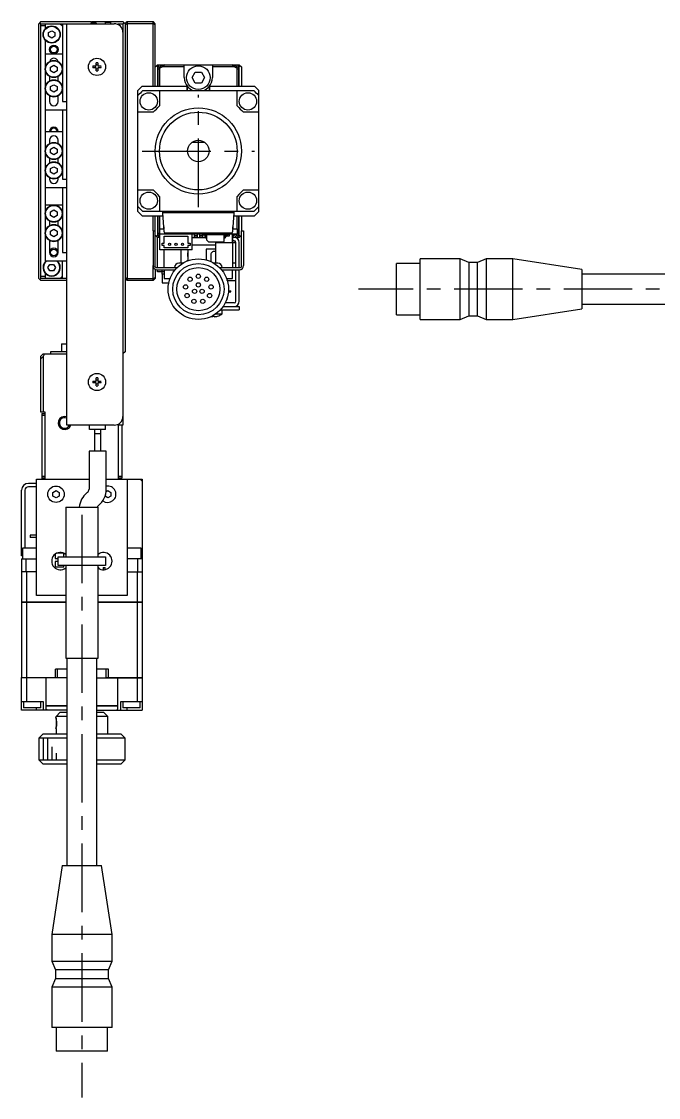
# Model space of a CAD drawing. Extents: x -2 to 689, y -8 to 413.
# Drawn here: x 363.8 to 511.5, y 82.9 to 332.2 of the extents above; entities that cross this region are included whole.
import ezdxf

# ---------------------------------------------------------------- set-up
doc = ezdxf.new("R2010")
doc.units = 0
doc.header["$LTSCALE"] = 0.5
doc.linetypes.add('CENTER', pattern=[50.8, 31.75, -6.35, 6.35, -6.35])
for name, color, linetype in [('MSM_CENTER', 1, 'CENTER'), ('MSM_CONTINUOUS', 7, 'CONTINUOUS'), ('MSM_NARROW', 5, 'CONTINUOUS')]:
    doc.layers.add(name, color=color, linetype=linetype)

msp = doc.modelspace()

# ---------------------------------------------------------------- linework, layer by layer
at = {"layer": 'MSM_CENTER'}
for p, q in [((404.84, 289.17), (404.84, 315.17)), ((391.84, 302.17), (417.84, 302.17)), ((581.63, 270.17), (441.96, 270.17)), ((377.84, 217.92), (377.84, 82.92))]:
    msp.add_line(p, q, dxfattribs=at)
at = {"layer": 'MSM_CONTINUOUS'}
for p, q in [((368.34, 332.17), (367.84, 331.67)), ((367.84, 272.67), (367.84, 331.67)), ((368.34, 331.67), (368.09, 331.92)), ((368.34, 332.17), (379.84, 332.17)), ((368.34, 331.67), (385.34, 331.67)), ((368.34, 272.67), (368.34, 331.67)), ((369.34, 331.67), (369.34, 330.49)), ((372.84, 331.67), (373.34, 331.17)), ((373.34, 331.67), (373.34, 313.67)), ((374.34, 238.67), (374.34, 331.67)), ((379.84, 332.17), (380.34, 331.67)), ((380.09, 331.92), (379.84, 331.67)), ((379.94, 332.07), (380.14, 332.07)), ((380.04, 332.07), (380.14, 332.17)), ((380.14, 332.17), (387.34, 332.17)), ((380.44, 331.67), (380.44, 331.77)), ((380.64, 332.17), (380.64, 331.67)), ((380.84, 331.67), (380.84, 332.17)), ((381.34, 331.67), (380.84, 332.17)), ((384.54, 331.97), (383.34, 331.97)), ((383.34, 331.67), (383.34, 331.97)), ((384.54, 331.67), (384.54, 331.97)), ((386.14, 331.67), (387.34, 331.67)), ((387.34, 332.17), (387.84, 331.67)), ((387.59, 331.92), (387.34, 331.67)), ((387.34, 331.67), (387.34, 238.67)), ((387.84, 331.67), (388.34, 332.17)), ((387.84, 331.46), (388.34, 331.67)), ((387.84, 331.67), (387.84, 255.67)), ((388.34, 332.17), (394.34, 332.17)), ((388.34, 332.17), (388.34, 272.17)), ((394.34, 331.67), (388.34, 331.67)), ((394.34, 317.17), (394.34, 332.17)), ((394.84, 331.67), (394.34, 332.17)), ((394.34, 331.67), (394.84, 331.46)), ((394.84, 317.17), (394.84, 331.67)), ((369.34, 331.17), (368.34, 331.17)), ((370.09, 329.6), (370.84, 330.04)), ((370.09, 328.74), (370.09, 329.6)), ((370.84, 330.04), (371.59, 329.6)), ((371.59, 329.6), (371.59, 328.74)), ((369.34, 327.85), (369.34, 276.49)), ((370.84, 328.31), (370.09, 328.74)), ((371.59, 328.74), (370.84, 328.31)), ((369.34, 324.67), (373.34, 324.67)), ((370.59, 321.6), (371.34, 322.04)), ((370.59, 320.74), (370.59, 321.6)), ((371.34, 322.04), (372.09, 321.6)), ((372.09, 321.6), (372.09, 320.74)), ((380.41, 321.87), (381.14, 321.87)), ((381.14, 321.87), (381.14, 322.6)), ((381.54, 322.6), (381.54, 321.87)), ((381.54, 321.87), (382.27, 321.87)), ((394.84, 321.67), (395.34, 322.17)), ((395.34, 321.67), (395.09, 321.92)), ((395.84, 322.17), (395.34, 321.67)), ((395.34, 322.17), (414.34, 322.17)), ((395.34, 321.67), (395.34, 317.17)), ((395.54, 321.67), (395.94, 321.67)), ((395.54, 317.17), (395.54, 321.67)), ((395.94, 321.67), (396.44, 322.17)), ((396.55, 321.67), (395.94, 321.36)), ((395.94, 317.17), (395.94, 321.67)), ((396.34, 322.07), (396.34, 322.17)), ((397.05, 322.17), (396.55, 321.67)), ((401.59, 321.67), (396.55, 321.67)), ((401.59, 319.17), (401.59, 322.17)), ((408.09, 322.17), (408.09, 319.17)), ((413.13, 321.67), (408.09, 321.67)), ((413.13, 321.67), (412.63, 322.17)), ((413.74, 321.36), (413.13, 321.67)), ((413.24, 322.17), (413.74, 321.67)), ((413.34, 322.07), (413.34, 322.17)), ((413.74, 321.67), (414.14, 321.67)), ((413.74, 321.67), (413.74, 317.17)), ((414.34, 321.67), (413.84, 322.17)), ((414.14, 321.67), (414.14, 317.17)), ((414.34, 322.17), (414.84, 321.67)), ((414.59, 321.92), (414.34, 321.67)), ((414.34, 317.17), (414.34, 321.67)), ((414.84, 321.67), (414.84, 317.17)), ((370.34, 319.44), (370.34, 318.4)), ((371.34, 320.31), (370.59, 320.74)), ((372.09, 320.74), (371.34, 320.31)), ((372.34, 318.4), (372.34, 319.44)), ((381.14, 321.47), (380.41, 321.47)), ((381.14, 320.74), (381.14, 321.47)), ((382.27, 321.47), (381.54, 321.47)), ((381.54, 321.47), (381.54, 320.74)), ((395.94, 321.17), (395.54, 321.17)), ((403.4, 319.17), (404.12, 320.42)), ((404.12, 317.92), (403.4, 319.17)), ((404.12, 320.42), (405.56, 320.42)), ((405.56, 320.42), (406.28, 319.17)), ((406.28, 319.17), (405.56, 317.92)), ((414.14, 321.17), (413.74, 321.17)), ((370.59, 317.1), (371.34, 317.54)), ((370.59, 316.24), (370.59, 317.1)), ((371.34, 317.54), (372.09, 317.1)), ((372.09, 317.1), (372.09, 316.24)), ((391.84, 317.17), (390.84, 316.17)), ((391.84, 317.17), (402.24, 317.17)), ((402.24, 316.17), (402.24, 317.17)), ((402.35, 316.17), (402.35, 317.08)), ((405.56, 317.92), (404.12, 317.92)), ((407.33, 317.08), (407.33, 316.17)), ((407.44, 317.17), (407.44, 316.17)), ((407.44, 317.17), (417.84, 317.17)), ((418.84, 316.17), (417.84, 317.17)), ((370.34, 314.94), (370.34, 313.67)), ((371.34, 315.81), (370.59, 316.24)), ((372.09, 316.24), (371.34, 315.81)), ((372.34, 313.67), (372.34, 314.94)), ((390.84, 288.17), (390.84, 316.17)), ((392, 316.17), (417.69, 316.17)), ((395.84, 316.17), (395.84, 312.67)), ((413.84, 312.67), (413.84, 316.17)), ((418.84, 288.17), (418.84, 316.17)), ((374.34, 311.67), (369.34, 311.67)), ((373.34, 313.67), (374.34, 313.67)), ((373.34, 311.67), (373.34, 295.67)), ((394.34, 311.17), (390.84, 311.17)), ((418.84, 311.17), (415.34, 311.17)), ((369.34, 306.67), (373.34, 306.67)), ((370.34, 304.67), (370.34, 303.9)), ((372.34, 303.9), (372.34, 304.67)), ((406.34, 304.17), (403.34, 304.17)), ((370.59, 302.6), (371.34, 303.04)), ((370.59, 301.74), (370.59, 302.6)), ((371.34, 301.31), (370.59, 301.74)), ((371.34, 303.04), (372.09, 302.6)), ((372.09, 301.74), (371.34, 301.31)), ((372.09, 302.6), (372.09, 301.74)), ((370.34, 300.44), (370.34, 299.4)), ((372.34, 299.4), (372.34, 300.44)), ((370.59, 298.1), (371.34, 298.54)), ((370.59, 297.24), (370.59, 298.1)), ((371.34, 296.81), (370.59, 297.24)), ((371.34, 298.54), (372.09, 298.1)), ((372.09, 297.24), (371.34, 296.81)), ((372.09, 298.1), (372.09, 297.24)), ((370.34, 295.94), (370.34, 295.67)), ((372.34, 295.67), (372.34, 295.94)), ((373.34, 295.67), (374.34, 295.67)), ((374.34, 293.67), (369.34, 293.67)), ((373.34, 293.67), (373.34, 278.67)), ((390.84, 293.17), (394.34, 293.17)), ((395.84, 291.67), (395.84, 288.17)), ((413.84, 288.17), (413.84, 291.67)), ((415.34, 293.17), (418.84, 293.17)), ((369.34, 289.67), (373.34, 289.67)), ((370.59, 288.1), (371.34, 288.54)), ((370.59, 287.24), (370.59, 288.1)), ((371.34, 286.81), (370.59, 287.24)), ((371.34, 288.54), (372.09, 288.1)), ((372.09, 287.24), (371.34, 286.81)), ((372.09, 288.1), (372.09, 287.24)), ((390.84, 288.17), (391.84, 287.17)), ((391.84, 287.17), (396.66, 287.17)), ((417.69, 288.17), (392, 288.17)), ((394.34, 283.67), (394.34, 287.17)), ((394.84, 283.67), (394.84, 287.17)), ((395.34, 287.17), (395.34, 282.67)), ((395.54, 282.67), (395.54, 287.17)), ((395.94, 284.17), (395.94, 287.17)), ((396.61, 287.87), (396.59, 288.17)), ((396.92, 283.45), (396.61, 287.87)), ((413.07, 287.87), (396.61, 287.87)), ((413.07, 287.87), (412.76, 283.45)), ((413.02, 287.17), (417.84, 287.17)), ((413.09, 288.17), (413.07, 287.87)), ((413.74, 287.17), (413.74, 284.17)), ((414.14, 287.17), (414.14, 282.67)), ((414.34, 282.67), (414.34, 287.17)), ((414.84, 287.17), (414.84, 283.67)), ((417.84, 287.17), (418.84, 288.17)), ((370.34, 285.94), (370.34, 284.9)), ((372.34, 284.9), (372.34, 285.94)), ((395.84, 284.17), (395.84, 282.97)), ((395.84, 284.17), (396.87, 284.17)), ((396.84, 284.6), (396.84, 284.17)), ((412.81, 284.17), (413.84, 284.17)), ((412.84, 284.17), (412.84, 284.6)), ((413.84, 284.17), (413.84, 282.97)), ((370.59, 283.6), (371.34, 284.04)), ((370.59, 282.74), (370.59, 283.6)), ((371.34, 282.31), (370.59, 282.74)), ((371.34, 284.04), (372.09, 283.6)), ((372.09, 282.74), (371.34, 282.31)), ((372.09, 283.6), (372.09, 282.74)), ((394.34, 283.67), (394.34, 275.67)), ((394.34, 283.67), (394.84, 283.67)), ((394.84, 275.37), (394.84, 283.67)), ((395.34, 282.17), (394.84, 282.67)), ((395.09, 282.42), (395.34, 282.67)), ((395.34, 282.67), (395.84, 282.17)), ((395.92, 282.17), (395.34, 282.17)), ((395.34, 275.17), (395.34, 282.17)), ((395.54, 283.17), (395.84, 283.17)), ((395.92, 282.67), (395.54, 282.67)), ((395.84, 282.97), (413.84, 282.97)), ((395.92, 279.27), (395.92, 282.97)), ((396.92, 280.82), (396.92, 282.47)), ((396.92, 282.47), (402.42, 282.47)), ((412.46, 283.17), (397.22, 283.17)), ((402.42, 282.47), (402.42, 280.82)), ((403.42, 279.27), (403.42, 282.97)), ((403.42, 282.17), (406.43, 282.17)), ((403.84, 282.97), (403.84, 282.17)), ((404.59, 282.55), (403.84, 282.55)), ((404.59, 282.42), (403.84, 282.42)), ((404.59, 282.97), (404.59, 282.17)), ((405.09, 282.97), (405.09, 282.17)), ((405.84, 282.55), (405.09, 282.55)), ((405.84, 282.42), (405.09, 282.42)), ((405.79, 282.74), (405.79, 282.97)), ((405.79, 282.74), (406.3, 282.74)), ((405.84, 282.74), (405.84, 282.17)), ((406.04, 282.74), (406.04, 282.97)), ((406.11, 282.74), (406.11, 282.97)), ((406.34, 282.97), (406.34, 282.97)), ((406.34, 282.73), (406.34, 282.17)), ((406.4, 282.55), (406.34, 282.55)), ((406.4, 282.42), (406.34, 282.42)), ((406.4, 282.64), (406.4, 282.31)), ((406.63, 282.31), (406.63, 282.64)), ((406.84, 282.55), (406.63, 282.55)), ((406.84, 282.42), (406.63, 282.42)), ((406.73, 282.21), (406.84, 282.21)), ((406.73, 281.98), (406.84, 281.98)), ((406.84, 281.51), (406.84, 282.77)), ((406.94, 282.87), (410.64, 282.87)), ((407.53, 282.97), (407.53, 282.87)), ((408.09, 282.97), (408.09, 282.87)), ((408.94, 282.97), (408.94, 282.87)), ((409.06, 282.97), (409.06, 282.87)), ((410.74, 282.77), (410.74, 281.19)), ((410.95, 282.42), (410.74, 282.42)), ((410.74, 282.21), (410.85, 282.21)), ((410.74, 281.98), (410.85, 281.98)), ((410.95, 282.31), (410.95, 282.64)), ((411.06, 282.97), (411.06, 282.89)), ((411.18, 282.64), (411.18, 282.31)), ((412.02, 282.42), (411.18, 282.42)), ((411.28, 282.74), (411.79, 282.74)), ((411.48, 282.97), (411.48, 282.74)), ((411.54, 282.97), (411.54, 282.74)), ((411.79, 282.97), (411.79, 282.74)), ((412.02, 282.97), (412.02, 282.42)), ((412.74, 280.97), (412.74, 282.97)), ((412.74, 282.67), (413.13, 282.67)), ((412.74, 282.28), (413.13, 282.67)), ((414.34, 282.17), (412.74, 282.17)), ((412.84, 275.17), (412.84, 282.17)), ((413.13, 282.67), (413.73, 282.97)), ((413.74, 282.67), (413.24, 282.17)), ((413.34, 282.17), (413.34, 282.27)), ((413.74, 282.97), (413.74, 282.67)), ((414.14, 282.67), (413.74, 282.67)), ((413.84, 283.17), (414.14, 283.17)), ((413.84, 282.17), (414.34, 282.67)), ((414.34, 282.67), (414.59, 282.42)), ((414.84, 282.67), (414.34, 282.17)), ((414.84, 275.37), (414.84, 283.67)), ((414.84, 283.67), (415.34, 283.67)), ((415.34, 283.67), (415.34, 275.67)), ((370.34, 281.44), (370.34, 278.67)), ((372.34, 278.67), (372.34, 281.44)), ((403.42, 279.27), (395.92, 279.27)), ((396.42, 280.82), (396.92, 280.82)), ((396.42, 280.32), (396.42, 280.82)), ((396.92, 280.32), (396.42, 280.32)), ((396.84, 279.27), (396.84, 275.17)), ((396.92, 279.77), (396.92, 280.32)), ((402.42, 279.77), (396.92, 279.77)), ((400.84, 276.17), (400.84, 279.27)), ((402.42, 280.82), (402.92, 280.82)), ((402.92, 280.32), (402.42, 280.32)), ((402.42, 280.32), (402.42, 279.77)), ((402.44, 279.27), (402.44, 276.92)), ((402.92, 280.82), (402.92, 280.32)), ((403.42, 280.42), (408.84, 280.42)), ((408.84, 279.42), (406.64, 279.42)), ((406.64, 279.42), (406.64, 276.94)), ((407.19, 281.12), (406.87, 281.44)), ((410.64, 281.09), (407.26, 281.09)), ((408.84, 281.09), (408.84, 276.17)), ((408.94, 281.09), (408.94, 280.97)), ((408.94, 280.97), (412.74, 280.97)), ((413.14, 281.37), (412.84, 281.37)), ((413.34, 280.87), (412.84, 280.87)), ((413.34, 280.87), (413.34, 281.32)), ((413.54, 275.17), (413.54, 280.97)), ((414.34, 275.17), (414.34, 280.97)), ((374.34, 276.67), (369.34, 276.67)), ((373.34, 278.67), (374.34, 278.67)), ((373.34, 272.67), (373.34, 276.67)), ((402.44, 278.62), (402.34, 278.62)), ((402.34, 278.62), (402.34, 277.72)), ((402.44, 278.25), (402.34, 278.25)), ((402.44, 278.1), (402.34, 278.1)), ((402.44, 277.72), (402.34, 277.72)), ((402.34, 276.92), (402.44, 276.92)), ((402.34, 276.71), (402.34, 276.92)), ((407.74, 278.17), (407.74, 276.54)), ((456.28, 263.17), (456.28, 277.17)), ((465.58, 277.17), (456.28, 277.17)), ((465.58, 263.17), (465.58, 277.17)), ((467.58, 276.32), (465.58, 277.17)), ((471.58, 277.17), (469.58, 276.32)), ((471.58, 277.17), (471.58, 263.17)), ((477.78, 277.17), (471.58, 277.17)), ((477.78, 263.17), (477.78, 277.17)), ((493.78, 274.74), (477.78, 277.17)), ((369.97, 275.17), (370.41, 275.92)), ((370.41, 274.42), (369.97, 275.17)), ((370.41, 275.92), (371.27, 275.92)), ((371.27, 274.42), (370.41, 274.42)), ((371.27, 275.92), (371.71, 275.17)), ((371.71, 275.17), (371.27, 274.42)), ((394.34, 272.17), (394.34, 275.67)), ((394.84, 274.81), (394.84, 272.67)), ((395.04, 275.17), (399.94, 275.17)), ((395.34, 274.67), (399.48, 274.67)), ((395.34, 274.17), (395.34, 274.67)), ((396.34, 274.67), (396.34, 273.67)), ((396.94, 274.67), (396.94, 272.67)), ((399.34, 274.67), (399.34, 274.5)), ((401.24, 276.17), (400.34, 276.17)), ((409.34, 276.17), (408.45, 276.17)), ((409.74, 275.17), (414.64, 275.17)), ((410.2, 274.67), (414.34, 274.67)), ((410.34, 274.5), (410.34, 274.67)), ((412.74, 272.67), (412.74, 274.67)), ((413.54, 276.17), (412.84, 276.17)), ((413.54, 267.37), (413.54, 274.67)), ((414.34, 267.37), (414.34, 274.67)), ((450.78, 264.22), (450.78, 276.12)), ((456.28, 276.12), (450.78, 276.12)), ((467.58, 276.32), (467.58, 264.02)), ((469.58, 276.32), (467.58, 276.32)), ((469.58, 264.02), (469.58, 276.32)), ((493.78, 274.74), (493.78, 265.6)), ((367.84, 272.67), (368.34, 272.17)), ((368.09, 272.42), (368.34, 272.67)), ((368.34, 273.17), (369.34, 273.17)), ((374.34, 272.67), (368.34, 272.67)), ((374.34, 272.17), (368.34, 272.17)), ((369.34, 273.85), (369.34, 272.67)), ((373.34, 273.17), (372.84, 272.67)), ((387.84, 272.88), (388.34, 272.67)), ((388.34, 272.17), (387.84, 272.67)), ((388.34, 272.67), (394.34, 272.67)), ((394.34, 272.17), (388.34, 272.17)), ((394.34, 272.67), (394.84, 272.88)), ((394.34, 272.17), (394.84, 272.67)), ((396.94, 274.17), (395.34, 274.17)), ((396.94, 273.67), (396.34, 273.67)), ((396.44, 273.67), (396.44, 271.67)), ((396.94, 272.67), (398.3, 272.67)), ((411.38, 272.67), (412.74, 272.67)), ((411.54, 272.2), (411.54, 272.67)), ((411.55, 272.17), (413.54, 272.17)), ((541.78, 273.67), (493.78, 273.67)), ((396.44, 271.67), (398, 271.67)), ((411.81, 269.55), (412.34, 269.55)), ((411.83, 269.8), (412.34, 269.8)), ((412.34, 269.55), (412.34, 269.8)), ((413.14, 266.97), (411.07, 266.97)), ((411.54, 267.67), (411.38, 267.67)), ((411.54, 267.67), (411.54, 268.14)), ((408.91, 264.47), (410.34, 264.47)), ((409.94, 265.37), (414.34, 265.37)), ((410.34, 264.47), (410.34, 265.37)), ((410.59, 266.17), (414.34, 266.17)), ((414.34, 266.17), (414.34, 265.37)), ((450.78, 264.22), (456.28, 264.22)), ((477.78, 263.17), (493.78, 265.6)), ((493.78, 266.67), (541.78, 266.67)), ((408.14, 263.92), (408.54, 263.92)), ((408.14, 263.78), (408.14, 263.92)), ((408.54, 263.92), (408.54, 263.78)), ((409.27, 263.92), (409.29, 263.92)), ((456.28, 263.17), (465.58, 263.17)), ((465.58, 263.17), (467.58, 264.02)), ((467.58, 264.02), (469.58, 264.02)), ((469.58, 264.02), (471.58, 263.17)), ((471.58, 263.17), (477.78, 263.17)), ((373.09, 257.47), (374.34, 257.47)), ((373.09, 257.47), (373.09, 255.67)), ((368.34, 254.67), (368.84, 255.17)), ((368.34, 241.67), (368.34, 254.67)), ((368.84, 254.56), (368.34, 254.06)), ((369.15, 255.17), (368.84, 254.56)), ((368.84, 255.17), (374.34, 255.17)), ((368.84, 254.56), (368.84, 241.67)), ((374.34, 255.67), (370.59, 255.67)), ((370.59, 255.67), (370.59, 255.17)), ((387.34, 255.67), (387.59, 255.42)), ((387.84, 255.67), (387.34, 255.17)), ((381.14, 248.87), (381.14, 249.6)), ((381.54, 249.6), (381.54, 248.87)), ((380.41, 248.87), (381.14, 248.87)), ((381.14, 248.47), (380.41, 248.47)), ((381.14, 247.74), (381.14, 248.47)), ((381.54, 248.87), (382.27, 248.87)), ((382.27, 248.47), (381.54, 248.47)), ((381.54, 248.47), (381.54, 247.74)), ((369.34, 241.67), (368.34, 241.67)), ((368.54, 241.37), (369.34, 241.37)), ((368.54, 241.37), (368.54, 226.17)), ((369.34, 240.87), (368.54, 240.87)), ((369.34, 226.17), (369.34, 241.67)), ((385.34, 238.67), (374.34, 238.67)), ((379.64, 237.67), (379.64, 238.67)), ((383.34, 237.67), (379.64, 237.67)), ((380.74, 237.67), (380.74, 232.67)), ((382.24, 232.67), (382.24, 237.67)), ((383.34, 237.67), (383.34, 238.67)), ((387.34, 238.67), (386.14, 238.67)), ((386.34, 226.17), (386.34, 238.67)), ((387.14, 238.67), (387.14, 226.37)), ((382.24, 236.67), (380.74, 236.67)), ((383.49, 232.67), (379.49, 232.67)), ((379.49, 232.67), (379.49, 223.86)), ((383.49, 223.86), (383.49, 232.67)), ((368.54, 226.87), (369.34, 226.87)), ((386.34, 226.87), (387.14, 226.87)), ((367.34, 225.17), (365.44, 225.17)), ((367.34, 224.37), (365.44, 224.37)), ((367.34, 199.17), (367.34, 226.17)), ((367.34, 226.17), (379.49, 226.17)), ((369.34, 226.37), (368.54, 226.37)), ((383.49, 226.17), (391.84, 226.17)), ((387.14, 226.37), (386.34, 226.37)), ((388.34, 226.17), (388.34, 199.17)), ((391.34, 226.17), (391.84, 225.67)), ((391.84, 226.17), (391.84, 197.68)), ((363.84, 208.37), (363.84, 223.57)), ((364.64, 223.57), (364.64, 210.17)), ((371.09, 223.1), (371.84, 223.54)), ((371.09, 222.24), (371.09, 223.1)), ((371.84, 221.81), (371.09, 222.24)), ((371.84, 223.54), (372.59, 223.1)), ((372.59, 222.24), (371.84, 221.81)), ((372.59, 223.1), (372.59, 222.24)), ((379.13, 223.09), (378.98, 222.96)), ((383.84, 221.81), (383.2, 222.18)), ((383.46, 223.32), (383.84, 223.54)), ((383.84, 223.54), (384.59, 223.1)), ((384.59, 222.24), (383.84, 221.81)), ((384.59, 223.1), (384.59, 222.24)), ((374.09, 219.67), (381.59, 219.67)), ((374.09, 219.67), (374.09, 208.17)), ((381.55, 219.9), (381.7, 220.03)), ((381.59, 208.17), (381.59, 219.67)), ((367.34, 213.17), (365.84, 213.17)), ((365.84, 213.17), (365.84, 212.67)), ((367.34, 212.67), (365.84, 212.67)), ((367.34, 210.17), (364.09, 210.17)), ((364.09, 210.17), (364.09, 207.67)), ((391.59, 210.17), (388.34, 210.17)), ((391.59, 207.67), (391.59, 210.17)), ((363.84, 208.87), (364.09, 208.87)), ((364.09, 208.37), (363.84, 208.37)), ((363.84, 207.67), (367.34, 207.67)), ((363.84, 207.67), (363.84, 197.68)), ((364.84, 207.67), (364.84, 204.67)), ((371.62, 208.75), (371.62, 207.75)), ((371.62, 207.75), (372.34, 207.75)), ((372.34, 207.1), (371.62, 207.1)), ((371.62, 207.1), (371.62, 205.85)), ((373.62, 209), (372.04, 209)), ((372.34, 206.17), (372.34, 208.17)), ((372.34, 208.17), (383.34, 208.17)), ((373.62, 208.17), (373.62, 209)), ((383.34, 208.17), (383.34, 206.17)), ((391.84, 207.67), (388.34, 207.67)), ((390.84, 204.67), (390.84, 207.67)), ((367.34, 204.67), (363.84, 204.67)), ((365, 204.67), (365, 197.68)), ((371.62, 205.85), (373.62, 205.85)), ((383.34, 206.17), (372.34, 206.17)), ((373.62, 205.85), (373.62, 206.17)), ((374.09, 206.17), (374.09, 184.67)), ((381.59, 184.67), (381.59, 206.17)), ((381.59, 205.67), (381.77, 205.67)), ((381.77, 205.48), (381.77, 205.67)), ((382.77, 205.67), (383.27, 205.67)), ((382.77, 205.67), (382.77, 205.17)), ((383.27, 205.22), (383.27, 205.67)), ((388.34, 204.67), (391.84, 204.67)), ((390.69, 204.67), (390.69, 197.68)), ((363.84, 197.68), (374.09, 197.68)), ((363.84, 197.67), (363.84, 180.18)), ((374.09, 197.67), (363.84, 197.67)), ((363.85, 197.67), (363.85, 197.68)), ((365, 197.67), (365, 197.68)), ((365, 197.67), (365, 180.18)), ((374.09, 199.17), (367.34, 199.17)), ((388.34, 199.17), (381.59, 199.17)), ((381.59, 197.68), (391.84, 197.68)), ((391.84, 197.67), (381.59, 197.67)), ((390.68, 197.67), (390.68, 197.68)), ((390.69, 197.67), (390.69, 180.18)), ((391.83, 197.67), (391.83, 197.68)), ((391.84, 197.67), (391.84, 180.18)), ((374.09, 184.67), (381.59, 184.67)), ((374.34, 184.67), (374.34, 136.67)), ((381.34, 136.67), (381.34, 184.67)), ((371.69, 180.18), (371.69, 182.17)), ((374.34, 182.17), (371.69, 182.17)), ((372.19, 180.17), (372.19, 182.17)), ((383.99, 182.17), (381.34, 182.17)), ((383.49, 180.17), (383.49, 182.17)), ((383.99, 180.18), (383.99, 182.17)), ((363.84, 180.18), (372.19, 180.18)), ((374.34, 180.17), (363.84, 180.17)), ((363.84, 172.67), (363.84, 180.17)), ((363.85, 180.17), (363.85, 180.18)), ((365, 180.17), (365, 180.18)), ((365, 180.17), (365, 174.67)), ((369.59, 173.68), (369.59, 180.17)), ((381.34, 180.17), (391.84, 180.17)), ((383.49, 180.18), (391.84, 180.18)), ((386.09, 180.17), (386.09, 173.68)), ((390.68, 180.17), (390.68, 180.18)), ((390.69, 180.17), (390.69, 174.67)), ((391.83, 180.17), (391.83, 180.18)), ((391.84, 180.17), (391.84, 172.67)), ((363.84, 174.67), (368.84, 174.67)), ((364.34, 174.67), (364.34, 173.17)), ((368.34, 173.17), (368.34, 174.67)), ((368.84, 174.67), (368.84, 172.67)), ((386.84, 172.67), (386.84, 174.67)), ((386.84, 174.67), (391.84, 174.67)), ((387.34, 174.67), (387.34, 173.17)), ((391.34, 173.17), (391.34, 174.67)), ((374.34, 172.67), (363.84, 172.67)), ((368.34, 173.17), (364.34, 173.17)), ((367.34, 172.67), (367.34, 173.17)), ((369.59, 173.68), (374.34, 173.68)), ((369.59, 172.87), (369.59, 173.67)), ((374.34, 173.67), (369.59, 173.67)), ((369.59, 172.87), (369.61, 172.87)), ((369.6, 173.67), (369.6, 173.68)), ((369.61, 172.87), (369.61, 172.67)), ((371.84, 171.17), (372.84, 172.17)), ((372.84, 172.17), (374.34, 172.17)), ((381.34, 173.68), (386.09, 173.68)), ((386.09, 173.67), (381.34, 173.67)), ((381.34, 172.67), (391.84, 172.67)), ((381.34, 172.17), (382.84, 172.17)), ((382.84, 172.17), (383.84, 171.17)), ((386.07, 172.87), (386.09, 172.87)), ((386.07, 172.67), (386.07, 172.87)), ((386.08, 173.67), (386.08, 173.68)), ((386.09, 173.67), (386.09, 172.87)), ((391.34, 173.17), (387.34, 173.17)), ((388.34, 172.67), (388.34, 173.17)), ((374.34, 171.17), (371.84, 171.17)), ((371.84, 170.92), (371.84, 170.92)), ((383.84, 171.17), (381.34, 171.17)), ((383.84, 167.17), (383.84, 171.17)), ((368.84, 167.17), (367.84, 166.17)), ((368.84, 167.17), (374.34, 167.17)), ((371.84, 168.17), (371.84, 167.17)), ((381.34, 167.17), (386.84, 167.17)), ((387.84, 166.17), (386.84, 167.17)), ((374.34, 166.17), (367.84, 166.17)), ((367.84, 166.17), (367.84, 161.17)), ((387.84, 166.17), (381.34, 166.17)), ((387.84, 161.17), (387.84, 166.17)), ((367.84, 161.17), (374.34, 161.17)), ((367.84, 161.17), (368.84, 160.17)), ((374.34, 160.17), (368.84, 160.17)), ((381.34, 161.17), (387.84, 161.17)), ((386.84, 160.17), (381.34, 160.17)), ((386.84, 160.17), (387.84, 161.17)), ((373.27, 136.67), (370.84, 120.67)), ((373.27, 136.67), (382.41, 136.67)), ((384.84, 120.67), (382.41, 136.67)), ((384.84, 120.67), (370.84, 120.67)), ((370.84, 120.67), (370.84, 114.47)), ((384.84, 114.47), (384.84, 120.67)), ((370.84, 114.47), (384.84, 114.47)), ((370.84, 114.47), (371.69, 112.47)), ((383.99, 112.47), (371.69, 112.47)), ((371.69, 112.47), (371.69, 110.47)), ((383.99, 112.47), (384.84, 114.47)), ((383.99, 110.47), (383.99, 112.47)), ((371.69, 110.47), (370.84, 108.47)), ((371.69, 110.47), (383.99, 110.47)), ((384.84, 108.47), (383.99, 110.47)), ((384.84, 108.47), (370.84, 108.47)), ((370.84, 108.47), (370.84, 99.17)), ((384.84, 99.17), (384.84, 108.47)), ((384.84, 99.17), (370.84, 99.17)), ((371.89, 99.17), (371.89, 93.67)), ((383.79, 93.67), (383.79, 99.17)), ((383.79, 93.67), (371.89, 93.67))]:
    msp.add_line(p, q, dxfattribs=at)
for centre, radius in [((370.84, 329.17), 2), ((370.84, 329.17), 1.9), ((371.34, 325.67), 0.783), ((371.34, 321.17), 2), ((371.34, 321.17), 1.9), ((381.34, 321.67), 2), ((404.84, 319.17), 2.75), ((371.34, 316.67), 2), ((371.34, 316.67), 1.9), ((393.34, 313.67), 2), ((416.34, 313.67), 2), ((404.84, 302.17), 10), ((404.84, 302.17), 9), ((371.34, 302.17), 2), ((404.84, 302.17), 2.5), ((371.34, 302.17), 1.9), ((371.34, 297.67), 2), ((371.34, 297.67), 1.9), ((393.34, 290.67), 2), ((416.34, 290.67), 2), ((371.34, 287.67), 2), ((371.34, 287.67), 1.9), ((371.34, 283.17), 2), ((371.34, 283.17), 1.9), ((371.34, 278.67), 0.783), ((398.17, 280.57), 0.25), ((399.67, 280.57), 0.25), ((401.17, 280.57), 0.25), ((404.84, 270.17), 7), ((404.84, 270.17), 5.95), ((404.84, 270.17), 5), ((402.91, 272.47), 0.5), ((404.84, 273.17), 0.5), ((406.77, 272.47), 0.5), ((401.89, 270.69), 0.5), ((403.97, 269.67), 0.5), ((404.84, 271.17), 0.5), ((405.71, 269.67), 0.5), ((407.8, 270.69), 0.5), ((402.24, 268.67), 0.5), ((403.81, 267.35), 0.5), ((405.87, 267.35), 0.5), ((407.44, 268.67), 0.5), ((381.34, 248.67), 2), ((371.84, 222.67), 1.9)]:
    msp.add_circle(centre, radius, dxfattribs=at)
for centre, radius, start, end in [((380.14, 331.77), 0.3, 0, 90), ((385.34, 329.67), 2, 0, 90), ((371.34, 322.67), 1, 14.4775, 165.5225), ((381.34, 321.67), 0.95, 167.8468, 192.1532), ((381.34, 321.67), 0.435, 152.6335, 207.3665), ((381.34, 321.67), 0.95, 77.8468, 102.1532), ((381.34, 321.67), 0.435, 62.6335, 117.3665), ((381.34, 321.67), 0.435, 332.6335, 27.3665), ((381.34, 321.67), 0.95, 347.8468, 12.1532), ((381.34, 321.67), 0.435, 242.6335, 297.3665), ((381.34, 321.67), 0.95, 257.8468, 282.1532), ((404.84, 319.17), 3.25, 180, 220.0046), ((404.84, 319.17), 3.25, 319.9955, 0), ((404.84, 319.17), 3.25, 220.0056, 247.3864), ((404.84, 319.17), 3.25, 292.6057, 319.9942), ((404.84, 302.17), 19, 132.5369, 137.4631), ((404.84, 302.17), 19, 42.5369, 47.4631), ((371.34, 313.67), 1, 180, 0), ((381.68, 325.34), 19, 311.7998, 318.2002), ((428.01, 325.34), 19, 221.7998, 228.2002), ((371.34, 306.67), 0.783, 0, 180), ((371.34, 304.67), 1, 0, 180), ((371.34, 295.67), 1, 180, 0), ((381.68, 279.01), 19, 41.7998, 48.2002), ((428.01, 279.01), 19, 131.7998, 138.2002), ((404.84, 302.17), 19, 222.5369, 227.4631), ((404.84, 302.17), 19, 312.5369, 317.4631), ((397.22, 283.47), 0.3, 184, 270), ((406.3, 282.64), 0.33, 0, 90), ((406.3, 282.64), 0.1, 0, 90), ((406.73, 282.31), 0.33, 180, 270), ((406.73, 282.31), 0.1, 180, 270), ((406.94, 282.77), 0.1, 90, 180), ((410.64, 282.77), 0.1, 0, 90), ((410.85, 282.31), 0.1, 270, 0), ((410.85, 282.31), 0.33, 270, 0), ((411.28, 282.64), 0.33, 90, 180), ((411.28, 282.64), 0.1, 90, 180), ((412.46, 283.47), 0.3, 270, 356), ((413.14, 280.97), 1.2, 0, 90), ((406.94, 281.51), 0.1, 180, 225), ((407.26, 281.19), 0.1, 225, 270), ((410.64, 281.19), 0.1, 270, 0), ((413.14, 280.97), 0.4, 0, 90), ((370.84, 275.17), 2, 131.4096, 48.5904), ((370.84, 275.17), 1.9, 127.8636, 52.1364), ((371.34, 278.67), 1, 180, 0), ((408.49, 278.17), 0.75, 62.1818, 180), ((395.34, 275.67), 1, 180, 270), ((395.04, 275.37), 0.2, 180, 270), ((400.34, 275.17), 1, 90, 180), ((409.34, 275.17), 1, 0, 90), ((414.34, 275.67), 1, 270, 0), ((414.64, 275.37), 0.2, 270, 0), ((413.14, 267.37), 1.2, 270, 0), ((413.14, 267.37), 0.4, 270, 0), ((400.34, 266.17), 1, 208.9988, 234.2683), ((408.34, 266.97), 3.2, 287.27, 308.6822), ((409.34, 266.17), 1, 306.8699, 331.0012), ((408.34, 266.97), 3.19, 260.1406, 266.4097), ((408.34, 266.97), 3.19, 273.5904, 286.9053), ((381.34, 248.67), 0.95, 77.8468, 102.1532), ((381.34, 248.67), 0.95, 167.8468, 192.1532), ((381.34, 248.67), 0.435, 152.6335, 207.3665), ((381.34, 248.67), 0.435, 62.6335, 117.3665), ((381.34, 248.67), 0.435, 242.6335, 297.3665), ((381.34, 248.67), 0.95, 257.8468, 282.1532), ((381.34, 248.67), 0.435, 332.6335, 27.3665), ((381.34, 248.67), 0.95, 347.8468, 12.1532), ((373.84, 239.17), 1.23, 66.0042, 336.0042), ((385.34, 240.67), 2, 270, 0), ((365.44, 223.57), 1.6, 90, 180), ((365.44, 223.57), 0.8, 90, 180), ((383.84, 222.67), 1.9, 233.006, 100.6151), ((382.19, 219.13), 5, 130, 173.7859), ((378.49, 223.86), 1, 310, 0), ((378.49, 223.86), 5, 310, 0), ((382.19, 219.13), 1, 130, 147.233), ((372.84, 207.17), 2, 51.3178, 308.6822), ((382.84, 207.17), 2, 231.3178, 128.6822), ((384.51, 208.47), 0.2, 165.0734, 270.8074), ((365.97, 169.67), 6, 347.9764, 12.0236)]:
    msp.add_arc(centre, radius, start, end, dxfattribs=at)
at = {"layer": 'MSM_NARROW'}
for p, q in [((371.84, 171.17), (371.84, 171.17)), ((371.9, 168.41), (371.84, 168.17)), ((368.84, 166.17), (368.84, 161.17)), ((369.84, 166.17), (369.84, 161.17)), ((370.84, 164.17), (370.84, 161.17)), ((371.84, 162.67), (371.84, 161.17))]:
    msp.add_line(p, q, dxfattribs=at)
msp.add_circle((371.34, 325.67), 1, dxfattribs=at)
for centre, radius, start, end in [((371.34, 306.67), 1, 0, 180), ((371.34, 278.67), 1, 0, 180), ((373.84, 239.17), 1.5, 70.5288, 340.5288), ((366.05, 169.67), 5.98, 347.7878, 14.4899)]:
    msp.add_arc(centre, radius, start, end, dxfattribs=at)

doc.saveas('drawing.dxf')
